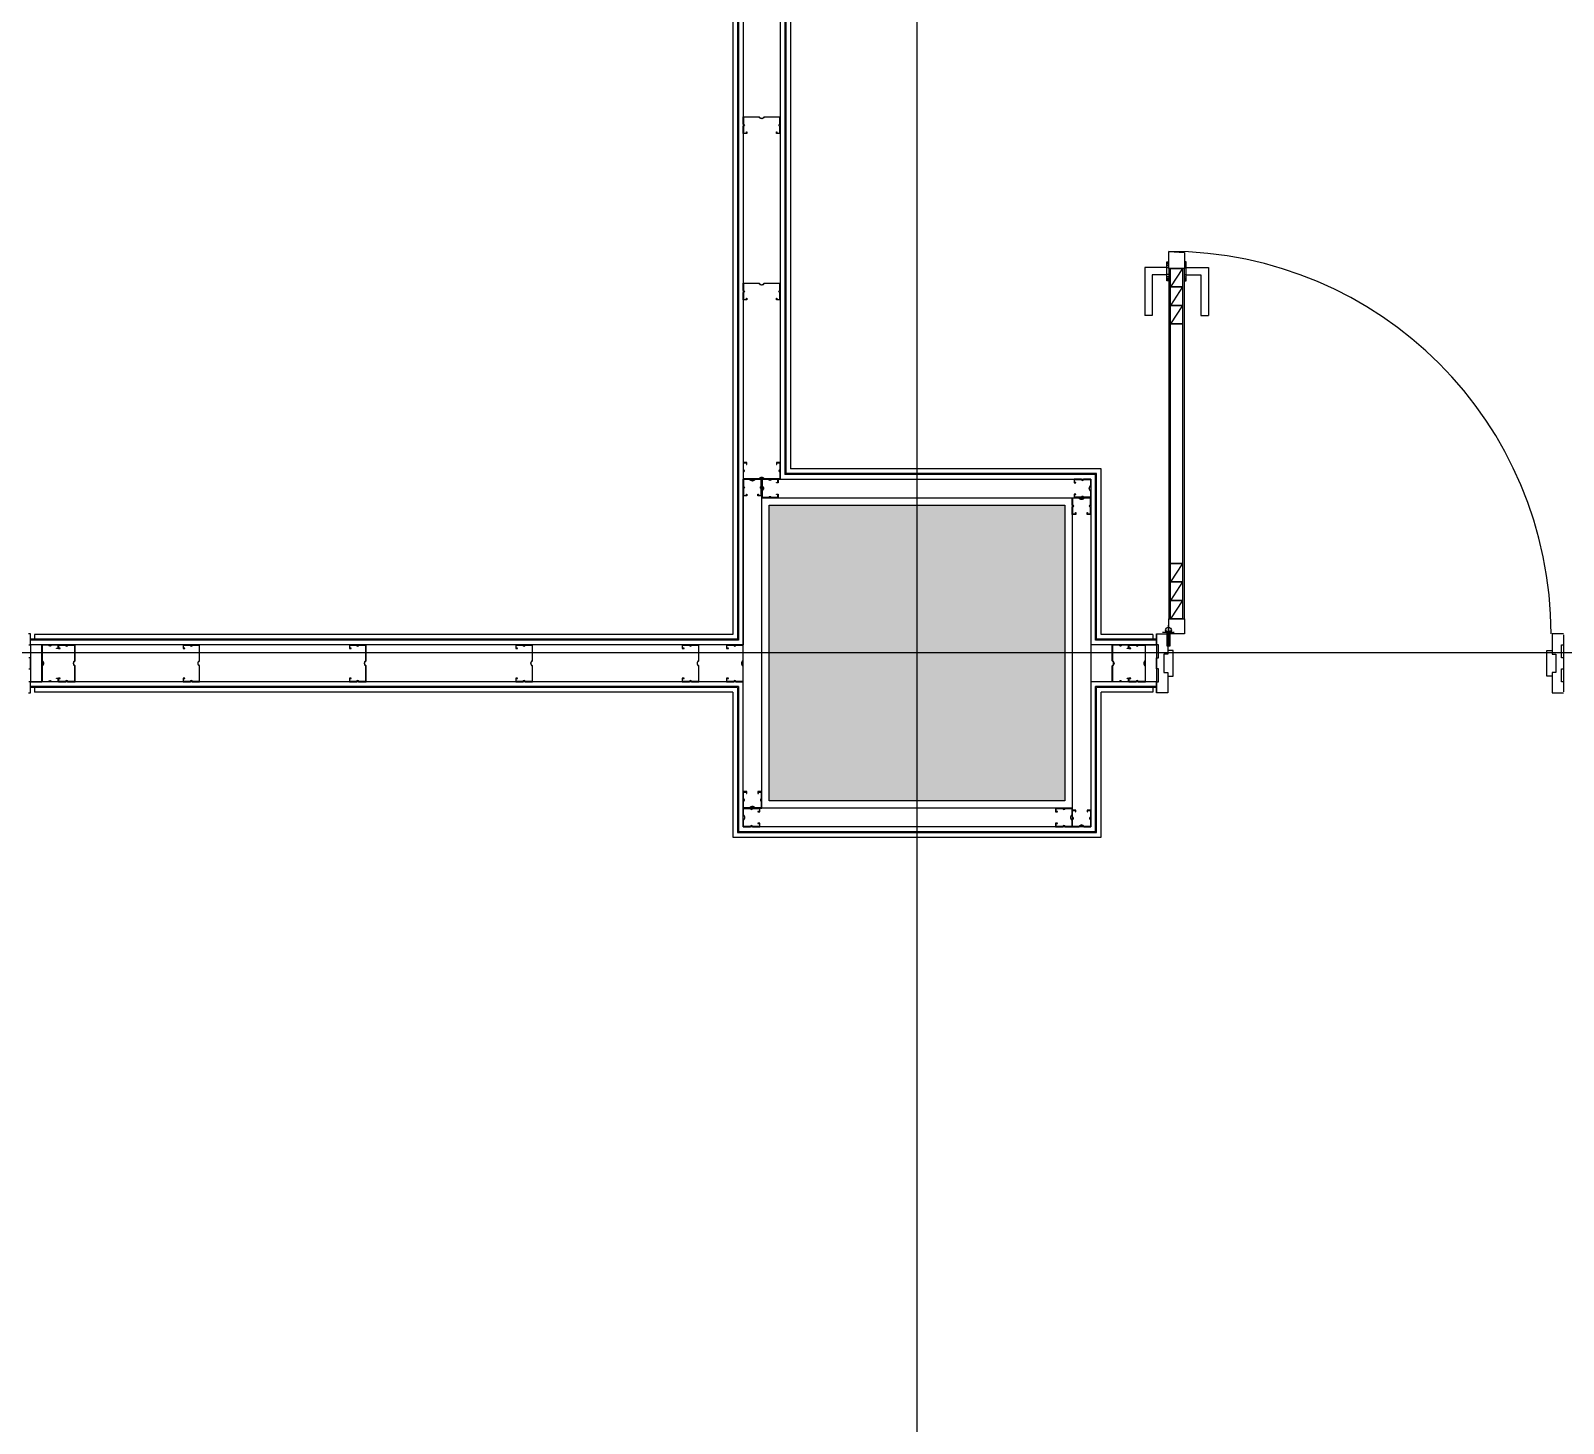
# Model space of a CAD drawing. Header units: metres. Extents: x 630750 to 860239, y 578133 to 726633.
# Drawn here: x 752107 to 756252, y 689727 to 693493 of the extents above; entities that cross this region are included whole.
import ezdxf

# ---------------------------------------------------------------- set-up
doc = ezdxf.new("R2010")
doc.units = ezdxf.units.M
doc.header["$LTSCALE"] = 300
doc.linetypes.add('업무시설_xr-base$0$CONTINOUS', pattern=[0])
for name, color, linetype in [('A-CEN-1', 1, 'Continuous'), ('A-CON', 2, 'Continuous'), ('A-WALL-CONC', 2, 'Continuous'), ('F-DOOR_FRAME', 4, 'Continuous'), ('FUR-arch', 8, 'Continuous'), ('KUK-DOOR', 4, 'Continuous'), ('KUK-DOOR-FRAME', 4, 'Continuous'), ('KUK-DRYWALL', 4, 'Continuous'), ('KUK-석고보드', 201, 'Continuous')]:
    doc.layers.add(name, color=color, linetype=linetype)

# ---------------------------------------------------------------- blocks, each defined once
blk = doc.blocks.new('con1')
at = {"layer": 'A-WALL-CONC', "linetype": '업무시설_xr-base$0$CONTINOUS'}
h = blk.add_hatch(color=253, dxfattribs=at)
h.dxf.hatch_style = 1
h.paths.add_polyline_path([(-302595.9, -253222.2), (-301895.9, -253222.2), (-301895.9, -253922.2), (-302595.9, -253922.2)])
h.paths.add_polyline_path([(-384245.9, -253222.2), (-383545.9, -253222.2), (-383545.9, -253922.2), (-384245.9, -253922.2)])
h.paths.add_polyline_path([(-335095.9, -253172.2), (-334295.9, -253172.2), (-334295.9, -253972.2), (-335095.9, -253972.2)])
h.paths.add_polyline_path([(-354895.9, -253172.2), (-354095.9, -253172.2), (-354095.9, -253972.2), (-354895.9, -253972.2)])
h.paths.add_polyline_path([(-374695.9, -253172.2), (-373895.9, -253172.2), (-373895.9, -253972.2), (-374695.9, -253972.2)])
h.paths.add_polyline_path([(-325195.9, -253172.2), (-324395.9, -253172.2), (-324395.9, -253972.2), (-325195.9, -253972.2)])
h.paths.add_polyline_path([(-364745.9, -253222.2), (-364045.9, -253222.2), (-364045.9, -253922.2), (-364745.9, -253922.2)])
h.paths.add_polyline_path([(-344945.9, -253222.2), (-344245.9, -253222.2), (-344245.9, -253922.2), (-344945.9, -253922.2)])
h.paths.add_polyline_path([(-310045.9, -253222.2), (-309345.9, -253222.2), (-309345.9, -253922.2), (-310045.9, -253922.2)])
h.paths.add_polyline_path([(-318595.9, -253172.2), (-317795.9, -253172.2), (-317795.9, -253972.2), (-318595.9, -253972.2)])
h.paths.add_polyline_path([(-384245.9, -310859.9), (-383445.9, -310859.9), (-383445.9, -311659.9), (-384245.9, -311659.9)])
h.paths.add_polyline_path([(-384245.9, -305472.2), (-383445.9, -305472.2), (-383445.9, -306272.2), (-384245.9, -306272.2)])
h.paths.add_polyline_path([(-384245.9, -295572.2), (-383445.9, -295572.2), (-383445.9, -296372.2), (-384245.9, -296372.2)])
h.paths.add_polyline_path([(-384195.9, -276472.2), (-383595.9, -276472.2), (-383595.9, -275872.2), (-384195.9, -275872.2)])
h.paths.add_polyline_path([(-384245.9, -285672.2), (-383445.9, -285672.2), (-383445.9, -286472.2), (-384245.9, -286472.2)])
h.paths.add_polyline_path([(-384295.9, -269172.2), (-383495.9, -269172.2), (-383495.9, -269972.2), (-384295.9, -269972.2)])
h.paths.add_polyline_path([(-384295.9, -260672.2), (-383495.9, -260672.2), (-383495.9, -261472.2), (-384295.9, -261472.2)])
h.paths.add_polyline_path([(-376995.9, -285572.2), (-376195.9, -285572.2), (-376195.9, -286372.2), (-376995.9, -286372.2)], flags=17)
h.paths.add_polyline_path([(-374695.9, -276572.2), (-373895.9, -276572.2), (-373895.9, -275772.2), (-374695.9, -275772.2)], flags=17)
h.paths.add_polyline_path([(-364695.9, -285772.2), (-364095.9, -285772.2), (-364095.9, -286372.2), (-364695.9, -286372.2)], flags=17)
h.paths.add_polyline_path([(-364795.9, -275772.2), (-363995.9, -275772.2), (-363995.9, -276572.2), (-364795.9, -276572.2)], flags=17)
edge = h.paths.add_edge_path(flags=16)
edge.add_arc((-376495.9, -295972.2), 450, 0, 360)
edge = h.paths.add_edge_path(flags=16)
edge.add_arc((-354495.9, -302572.2), 450, 0, 360)
edge = h.paths.add_edge_path(flags=16)
edge.add_arc((-364395.9, -295972.2), 350, 0, 360)
edge = h.paths.add_edge_path(flags=16)
edge.add_arc((-354495.9, -295972.2), 450, 0, 360)
edge = h.paths.add_edge_path(flags=16)
edge.add_arc((-344595.9, -302572.2), 350, 0, 360)
edge = h.paths.add_edge_path(flags=16)
edge.add_arc((-344595.9, -295972.2), 350, 0, 360)
edge = h.paths.add_edge_path(flags=16)
edge.add_arc((-364395.9, -302572.2), 350, 0, 360)
h.paths.add_polyline_path([(-375978.1, -305715.7), (-376743.7, -305483.5), (-376976, -306249), (-376210.4, -306481.3)], flags=17)
h.paths.add_polyline_path([(-378097.8, -312701.2), (-378863.4, -312468.9), (-379095.6, -313234.5), (-378330.1, -313466.8)], flags=16)
h.paths.add_polyline_path([(-354767.9, -312099.6), (-355533.5, -311867.3), (-355765.8, -312632.8), (-355000.2, -312865.1)], flags=17)
h.paths.add_polyline_path([(-347591.1, -314277.3), (-348356.6, -314045), (-348588.9, -314810.6), (-347823.4, -315042.9)], flags=17)
h.paths.add_polyline_path([(-349725.3, -321310.6), (-350490.8, -321078.3), (-350723.1, -321843.9), (-349957.6, -322076.2)], flags=17)
h.paths.add_polyline_path([(-359198.7, -318436), (-359964.3, -318203.7), (-360196.6, -318969.2), (-359431, -319201.5)], flags=17)
edge = h.paths.add_edge_path(flags=16)
edge.add_arc((-324745.9, -312472.2), 450, 0, 360)
h.paths.add_polyline_path([(-318595.9, -311972.2), (-317795.9, -311972.2), (-317795.9, -312972.2), (-318595.9, -312972.2)], flags=17)
edge = h.paths.add_edge_path(flags=16)
edge.add_arc((-335145.9, -312472.2), 350, 0, 360)
edge = h.paths.add_edge_path(flags=16)
edge.add_arc((-338616.5, -317418.6), 450, 0, 360)
h.paths.add_polyline_path([(-340251.8, -324185.3), (-341017.4, -323953), (-341249.7, -324718.5), (-340484.1, -324950.8)], flags=17)
edge = h.paths.add_edge_path(flags=17)
edge.add_arc((-324745.9, -319072.2), 450, 0, 360)
h.paths.add_polyline_path([(-318695.9, -318672.2), (-317695.9, -318672.2), (-317695.9, -319472.2), (-318695.9, -319472.2)], flags=17)
h.paths.add_polyline_path([(-310095.9, -327072.2), (-309295.9, -327072.2), (-309295.9, -327872.2), (-310095.9, -327872.2)])
h.paths.add_polyline_path([(-316095.9, -322372.2), (-316095.9, -325422.2), (-311307.7, -325422.2), (-311307.7, -325222.2), (-315895.9, -325222.2), (-315895.9, -322572.2), (-309695.9, -322572.2), (-309695.9, -325222.2), (-310307.7, -325222.2), (-310307.7, -325422.2), (-309495.9, -325422.2), (-309495.9, -322372.2)], flags=17)
edge = h.paths.add_edge_path(flags=17)
edge.add_arc((-324795.9, -327472.2), 400, 0, 360)
edge = h.paths.add_edge_path(flags=17)
edge.add_arc((-318195.9, -329272.2), 450, 0, 360)
h.paths.add_polyline_path([(-310095.9, -331472.2), (-309295.9, -331472.2), (-309295.9, -332272.2), (-310095.9, -332272.2)])
edge = h.paths.add_edge_path(flags=16)
edge.add_arc((-334695.9, -302572.2), 350, 0, 360)
edge = h.paths.add_edge_path(flags=17)
edge.add_arc((-334695.9, -286072.2), 350, 0, 360)
edge = h.paths.add_edge_path(flags=16)
edge.add_arc((-334695.9, -295972.2), 350, 0, 360)
edge = h.paths.add_edge_path(flags=17)
edge.add_arc((-344595.9, -286072.2), 450, 0, 360)
h.paths.add_polyline_path([(-318595.9, -295472.2), (-317795.9, -295472.2), (-317795.9, -296472.2), (-318595.9, -296472.2)], flags=17)
h.paths.add_polyline_path([(-318595.9, -302072.2), (-317795.9, -302072.2), (-317795.9, -303072.2), (-318595.9, -303072.2)], flags=17)
edge = h.paths.add_edge_path(flags=16)
edge.add_arc((-324795.9, -302572.2), 450, 0, 360)
edge = h.paths.add_edge_path(flags=16)
edge.add_arc((-324795.9, -295972.2), 450, 0, 360)
edge = h.paths.add_edge_path(flags=17)
edge.add_arc((-324795.9, -286072.2), 450, 0, 360)
edge = h.paths.add_edge_path(flags=17)
edge.add_arc((-334695.9, -276172.2), 450, 0, 360)
edge = h.paths.add_edge_path(flags=17)
edge.add_arc((-344595.9, -276172.2), 450, 0, 360)
h.paths.add_polyline_path([(-318595.9, -275772.2), (-317795.9, -275772.2), (-317795.9, -276572.2), (-318595.9, -276572.2)], flags=17)
h.paths.add_polyline_path([(-318595.9, -285672.2), (-317795.9, -285672.2), (-317795.9, -286472.2), (-318595.9, -286472.2)], flags=17)
edge = h.paths.add_edge_path(flags=17)
edge.add_arc((-324795.9, -276172.2), 450, 0, 360)
h.paths.add_polyline_path([(-364795.9, -260672.2), (-363995.9, -260672.2), (-363995.9, -261472.2), (-364795.9, -261472.2)])
h.paths.add_polyline_path([(-364795.9, -269172.2), (-363995.9, -269172.2), (-363995.9, -269972.2), (-364795.9, -269972.2)], flags=17)
h.paths.add_polyline_path([(-325195.9, -269172.2), (-324395.9, -269172.2), (-324395.9, -269972.2), (-325195.9, -269972.2)], flags=17)
h.paths.add_polyline_path([(-310845.9, -260722.2), (-310045.9, -260722.2), (-310045.9, -261522.2), (-310845.9, -261522.2)], flags=17)
h.paths.add_polyline_path([(-325195.9, -260672.2), (-324395.9, -260672.2), (-324395.9, -261472.2), (-325195.9, -261472.2)])
h.paths.add_polyline_path([(-335095.9, -260672.2), (-334295.9, -260672.2), (-334295.9, -261472.2), (-335095.9, -261472.2)])
h.paths.add_polyline_path([(-344995.9, -260672.2), (-344195.9, -260672.2), (-344195.9, -261472.2), (-344995.9, -261472.2)])
h.paths.add_polyline_path([(-354895.9, -260672.2), (-354095.9, -260672.2), (-354095.9, -261472.2), (-354895.9, -261472.2)])
h.paths.add_polyline_path([(-354895.9, -269172.2), (-354095.9, -269172.2), (-354095.9, -269972.2), (-354895.9, -269972.2)], flags=17)
h.paths.add_polyline_path([(-344995.9, -269172.2), (-344195.9, -269172.2), (-344195.9, -269972.2), (-344995.9, -269972.2)], flags=17)
h.paths.add_polyline_path([(-335095.9, -269172.2), (-334295.9, -269172.2), (-334295.9, -269972.2), (-335095.9, -269972.2)], flags=17)
h.paths.add_polyline_path([(-310145.9, -275772.2), (-309345.9, -275772.2), (-309345.9, -276572.2), (-310145.9, -276572.2)])
h.paths.add_polyline_path([(-310145.9, -269172.2), (-309345.9, -269172.2), (-309345.9, -269972.2), (-310145.9, -269972.2)])
h.paths.add_polyline_path([(-309945.9, -312172.2), (-309345.9, -312172.2), (-309345.9, -312772.2), (-309945.9, -312772.2)], flags=17)
h.paths.add_polyline_path([(-309945.9, -302272.2), (-309345.9, -302272.2), (-309345.9, -302872.2), (-309945.9, -302872.2)], flags=17)
h.paths.add_polyline_path([(-310145.9, -295572.2), (-309345.9, -295572.2), (-309345.9, -296372.2), (-310145.9, -296372.2)])
h.paths.add_polyline_path([(-310145.9, -285672.2), (-309345.9, -285672.2), (-309345.9, -286472.2), (-310145.9, -286472.2)])
h.paths.add_polyline_path([(-366406.6, -311179.9), (-366585, -311089.4), (-367172.8, -312248.9), (-366994.4, -312339.4)], flags=16)
h.paths.add_polyline_path([(-367582.3, -313498.9), (-367760.7, -313408.4), (-368303.3, -314478.7), (-368124.9, -314569.2)], flags=16)
h.paths.add_polyline_path([(-374501.4, -323406.8), (-375266.9, -323174.5), (-375499.2, -323940), (-374733.7, -324172.3)], flags=17)
h.paths.add_polyline_path([(-380817, -321490.3), (-381582.5, -321258), (-381814.8, -322023.6), (-381049.3, -322255.9)])
h.paths.add_polyline_path([(-319504.7, -329605.3), (-319562.8, -329796.7), (-318586.8, -330092.9), (-318528.7, -329901.5)], flags=17)
h.paths.add_polyline_path([(-317399.5, -330244.1), (-317457.6, -330435.5), (-316481.5, -330731.7), (-316423.5, -330540.3)], flags=17)
h.paths.add_polyline_path([(-315294.3, -330882.9), (-315352.4, -331074.3), (-314376.3, -331370.5), (-314318.3, -331179.1)], flags=17)
h.paths.add_polyline_path([(-313189.1, -331521.7), (-313247.2, -331713.1), (-312271.1, -332009.3), (-312213, -331817.9)], flags=17)
h.paths.add_polyline_path([(-311083.9, -332160.5), (-311142, -332351.9), (-310165.9, -332648.1), (-310107.8, -332456.7)], flags=17)
h.paths.add_polyline_path([(-308978.7, -332799.4), (-309036.7, -332990.7), (-308060.7, -333286.9), (-308002.6, -333095.5)])
h.paths.add_polyline_path([(-306873.5, -333438.2), (-306931.5, -333629.5), (-305955.5, -333925.7), (-305897.4, -333734.3)])
h.paths.add_polyline_path([(-321610, -328966.5), (-321668, -329157.9), (-320692, -329454.1), (-320633.9, -329262.7)], flags=17)
h.paths.add_polyline_path([(-304768.2, -334077), (-304826.3, -334268.4), (-303850.3, -334564.5), (-303792.2, -334373.1)])
h.paths.add_polyline_path([(-366379.8, -308837.3), (-366525.2, -309124), (-365780.1, -309501.8), (-365997.1, -309929.9), (-365818.7, -310020.4), (-365281.9, -308961.4), (-368992.7, -307835.4), (-369050.7, -308026.8), (-368955, -308055.9), (-369303.5, -309204.2), (-369399.2, -309175.1), (-369457.2, -309366.5), (-369361.5, -309395.5), (-371190.9, -315424.1), (-373726.7, -314654.6), (-371897.4, -308626.1), (-370414.2, -309076.1), (-370356.1, -308884.7), (-371839.3, -308434.7), (-371490.9, -307286.4), (-370007.6, -307736.5), (-369949.6, -307545.1), (-371624.2, -307036.9), (-373976.1, -314787.9), (-369001.2, -316297.6), (-368712.8, -315728.7), (-368891.1, -315638.2), (-369103.7, -316057.4), (-370999.5, -315482.2), (-368763.6, -308113.9)], flags=17)
edge = h.paths.add_edge_path()
edge.add_line((-317995.9, -269122.2), (-318195.9, -269122.2))
edge.add_line((-318195.9, -266622.2), (-317995.9, -266622.2))
edge.add_line((-318195.9, -265972.2), (-318195.9, -266622.2))
edge.add_line((-318195.9, -269122.2), (-318195.9, -269672.2))
edge.add_line((-317995.9, -269472.2), (-317995.9, -269122.2))
edge.add_line((-317995.9, -266622.2), (-317995.9, -265972.2))
edge.add_line((-317070.9, -260922.2), (-317070.9, -260722.2))
edge.add_line((-317070.9, -260722.2), (-314895.9, -260722.2))
edge.add_line((-314895.9, -260722.2), (-314895.9, -260922.2))
edge.add_line((-314895.9, -260922.2), (-317070.9, -260922.2))
edge.add_line((-318195.9, -265972.2), (-321995.9, -265972.2))
edge.add_line((-321995.9, -265972.2), (-321995.9, -262022.2))
edge.add_line((-321995.9, -262022.2), (-321795.9, -262022.2))
edge.add_line((-321795.9, -262022.2), (-321795.9, -262922.2))
edge.add_line((-321795.9, -262922.2), (-321695.9, -262922.2))
edge.add_line((-321695.9, -262922.2), (-321695.9, -263122.2))
edge.add_line((-321695.9, -263122.2), (-321795.9, -263122.2))
edge.add_line((-321795.9, -263122.2), (-321795.9, -265772.2))
edge.add_line((-321795.9, -265772.2), (-314195.9, -265772.2))
edge.add_line((-314195.9, -265772.2), (-314195.9, -263122.2))
edge.add_line((-314195.9, -263122.2), (-320695.9, -263122.2))
edge.add_line((-320695.9, -263122.2), (-320695.9, -262922.2))
edge.add_line((-320695.9, -262922.2), (-319545.9, -262922.2))
edge.add_line((-319545.9, -262922.2), (-319545.9, -260922.2))
edge.add_line((-319545.9, -260922.2), (-321795.9, -260922.2))
edge.add_line((-321795.9, -260922.2), (-321795.9, -261022.2))
edge.add_line((-321795.9, -261022.2), (-321995.9, -261022.2))
edge.add_line((-321995.9, -261022.2), (-321995.9, -260722.2))
edge.add_line((-321995.9, -260722.2), (-317770.9, -260722.2))
edge.add_line((-317770.9, -260722.2), (-317770.9, -260922.2))
edge.add_line((-317995.9, -269472.2), (-314195.9, -269472.2))
edge.add_line((-314195.9, -269472.2), (-314195.9, -265972.2))
edge.add_line((-314195.9, -265972.2), (-317995.9, -265972.2))
edge.add_line((-317770.9, -260922.2), (-319345.9, -260922.2))
edge.add_line((-319345.9, -260922.2), (-319345.9, -262922.2))
edge.add_line((-319345.9, -262922.2), (-314195.9, -262922.2))
edge.add_line((-314195.9, -262922.2), (-314195.9, -260722.2))
edge.add_line((-314195.9, -260722.2), (-313995.9, -260722.2))
edge.add_line((-313995.9, -260722.2), (-313995.9, -269672.2))
edge.add_line((-313995.9, -269672.2), (-318195.9, -269672.2))
edge.add_line((-309345.9, -286472.2), (-309345.9, -312772.2))
edge.add_line((-309545.9, -302872.2), (-309545.9, -312172.2))
edge.add_line((-309545.9, -296372.2), (-309545.9, -302272.2))
edge.add_line((-309545.9, -286472.2), (-309545.9, -295572.2))
edge.add_line((-375426.6, -323700.8), (-380976.7, -322016.6))
edge.add_line((-334860, -324841.4), (-335146.9, -325786.6))
edge.add_line((-334660.1, -325215.5), (-334859.8, -325873.7))
edge.add_line((-324795.9, -328208.8), (-324795.9, -327872.2))
edge.add_line((-324595.9, -328060.4), (-324595.9, -327818.6))
edge.add_line((-324795.9, -328208.8), (-322797.2, -328815.2))
edge.add_line((-322797.2, -328815.2), (-322739.1, -328623.9))
edge.add_line((-322739.1, -328623.9), (-324595.9, -328060.4))
edge.add_line((-337531.2, -334677.3), (-338201, -334474.1))
edge.add_line((-338201, -334474.1), (-338404.3, -335143.9))
edge.add_line((-338404.3, -335143.9), (-337734.4, -335347.2))
edge.add_line((-337734.4, -335347.2), (-337531.2, -334677.3))
edge = h.paths.add_edge_path()
edge.add_line((-339857.9, -323400.5), (-339799.8, -323209.1))
edge.add_line((-339799.8, -323209.1), (-337930.3, -317052.2))
edge.add_line((-337930.3, -317052.2), (-338217.3, -316965))
edge.add_line((-338217.3, -316965), (-338268.5, -317133.4))
edge.add_arc((-338616.5, -317418.6), 450, -73.1135, 39.3318, ccw=False)
edge.add_line((-338485.8, -317849.2), (-340145, -323313.3))
edge.add_line((-340145, -323313.3), (-339857.9, -323400.5))
at = {"layer": 'A-CON'}
blk.add_lwpolyline([(-318595.9, -253172.2), (-317795.9, -253172.2), (-317795.9, -253972.2), (-318595.9, -253972.2)], close=True, dxfattribs=at)
blk = doc.blocks.new('힌지')
at = {"layer": 'F-DOOR_FRAME', "color": 175}
for p, q in [((444293.8, 289039.7, 0), (444262.2, 289039.7, 0)), ((444293.8, 289039.7, 0), (444262.2, 289039.7, 0)), ((444278, 289049.1, 0), (444278, 289020.8, 0))]:
    blk.add_line(p, q, dxfattribs=at)
at = {"layer": 'F-DOOR_FRAME', "color": 175, "elevation": 0}
for points in [[(444276.3, 289042.2), (444276.3, 289076.8), (444273.3, 289076.8), (444273.3, 289041.9), (444270.9, 289035.1, -0.190658), (444275.4, 289038.8)], [(444282.3, 289041.9), (444282.3, 289076.8), (444279.3, 289076.8), (444279.3, 289042.2), (444280.2, 289038.8, -0.190658), (444284.8, 289035.1)]]:
    blk.add_lwpolyline(points, format="xyb", close=True, dxfattribs=at)
at = {"layer": 'F-DOOR_FRAME', "color": 175}
blk.add_circle((444277.8, 289034.7, 0), 8, dxfattribs=at)
blk = doc.blocks.new('A$C45826E51')
at = {"layer": 'KUK-DOOR', "color": 6}
for p, q in [((60, 954.9, -6432.8), (60, 1005.9, -6432.8)), ((60, 1005.9, -6432.8), (65, 1005.9, 0)), ((112, 1005.9, 0), (107, 1005.9, 6432.8)), ((112, 954.9, 0), (112, 1005.9, 0)), ((60, 990.4, -6432.8), (0, 990.4, -6432.8)), ((0, 990.4, -6432.8), (0, 860.4, -6432.8)), ((60, 970.4, -6432.8), (20, 970.4, -6432.8)), ((20, 970.4, -6432.8), (20, 860.4, -6432.8)), ((65, 954.9, -6432.8), (60, 954.9, -6432.8)), ((107, 954.9, 0), (112, 954.9, 0)), ((112, 990.4, 0), (172, 990.4, 0)), ((112, 970.4, 0), (152, 970.4, 0)), ((152, 970.4, 0), (152, 860.4, 0)), ((172, 990.4, 0), (172, 860.4, 0)), ((20, 860.4, -6432.8), (0, 860.4, -6432.8)), ((152, 860.4, 0), (172, 860.4, 0))]:
    blk.add_line(p, q, dxfattribs=at)
at = {"layer": 'KUK-DOOR', "color": 251}
for p, q in [((65, 1004.2, -6432.8), (60, 1004.2, -6432.8)), ((65, 1002.6, -6432.8), (60, 1002.6, -6432.8)), ((65, 1000, -6432.8), (60, 1000, -6432.8)), ((65, 995.5, -6432.8), (60, 995.5, -6432.8)), ((107, 1004.2, 0), (112, 1004.2, 0)), ((107, 1002.6, 0), (112, 1002.6, 0)), ((107, 1000, 0), (112, 1000, 0)), ((107, 995.5, 0), (112, 995.5, 0)), ((65, 989.3, -6432.8), (60, 989.3, -6432.8)), ((65, 971.5, -6432.8), (60, 971.5, -6432.8)), ((65, 965.3, -6432.8), (60, 965.3, -6432.8)), ((65, 960.8, -6432.8), (60, 960.8, -6432.8)), ((65, 958.2, -6432.8), (60, 958.2, -6432.8)), ((65, 956.6, -6432.8), (60, 956.6, -6432.8)), ((65, 955.4, -6432.8), (60, 955.4, -6432.8)), ((107, 989.3, 0), (112, 989.3, 0)), ((107, 971.5, 0), (112, 971.5, 0)), ((107, 965.3, 0), (112, 965.3, 0)), ((107, 960.8, 0), (112, 960.8, 0)), ((107, 958.2, 0), (112, 958.2, 0)), ((107, 956.6, 0), (112, 956.6, 0)), ((107, 955.4, 0), (112, 955.4, 0))]:
    blk.add_line(p, q, dxfattribs=at)
at = {"layer": 'KUK-DOOR', "color": 1, "ltscale": 100}
for p, q in [((102, 987.9, 0), (70, 937.9, 0)), ((102, 937.9, 0), (70, 887.9, 0)), ((102, 887.9, 0), (70, 837.9, 0)), ((102, 190, 0), (70, 140, 0)), ((102, 140, 0), (70, 90, 0)), ((102, 90, 0), (70, 40, 0))]:
    blk.add_line(p, q, dxfattribs=at)
at = {"layer": 'KUK-DOOR', "color": 8}
blk.add_line((102, 837.9, 0), (70, 837.9, 0), dxfattribs=at)
at = {"layer": 'KUK-DOOR', "color": 7, "elevation": 0}
for points in [[(65, 1024.9), (65, 1033.9), (107, 1031.4), (107, 987.9), (65, 987.9), (65, 1024.9)], [(65, 987.9), (65, 40)], [(107, 40), (107, 987.9)], [(65, 40), (107, 40), (107, 0), (103, 0), (103, 0), (65, 0), (65, 40)]]:
    blk.add_lwpolyline(points, dxfattribs=at)
at = {"layer": 'KUK-DOOR', "color": 1, "ltscale": 100, "elevation": 0}
for points in [[(102, 987.9), (102, 937.9), (70, 937.9), (70, 987.9)], [(102, 937.9), (102, 887.9), (70, 887.9), (70, 937.9)], [(102, 887.9), (102, 837.9), (70, 837.9), (70, 887.9)], [(102, 837.9), (102, 190), (70, 190), (70, 837.9)], [(102, 190), (102, 140), (70, 140), (70, 190)], [(102, 140), (102, 90), (70, 90), (70, 140)], [(102, 90), (102, 40), (70, 40), (70, 90)]]:
    blk.add_lwpolyline(points, close=True, dxfattribs=at)
at = {"layer": 'KUK-DOOR', "color": 1, "elevation": 0}
blk.add_lwpolyline([(65, 40), (102, 40)], dxfattribs=at)
at = {"layer": 'KUK-DOOR', "color": 1}
blk.add_arc((64.5, -0.2, 0), 1034.2, 0.0121, 89.9709, dxfattribs=at)

msp = doc.modelspace()

# ---------------------------------------------------------------- linework, layer by layer
at = {"layer": 'A-CEN-1', "linetype": 'Continuous'}
for p, q in [((754504.4, 708258.8), (754504.4, 599232.8)), ((796986.4, 691810.2), (657202.6, 691810.2))]:
    msp.add_line(p, q, dxfattribs=at)
at = {"layer": 'A-CON'}
msp.add_lwpolyline([(754104.4, 692210.2), (754904.4, 692210.2), (754904.4, 691410.2), (754104.4, 691410.2)], close=True, dxfattribs=at)
at = {"layer": 'FUR-arch', "color": 133}
for p, q in [((754034.4, 691732.2), (752107.4, 691732.2)), ((755152.4, 691732.2), (754974.4, 691732.2))]:
    msp.add_line(p, q, dxfattribs=at)
at = {"layer": 'KUK-DOOR-FRAME'}
for points in [[(752102.4, 691832.2), (752107.4, 691832.2), (752107.4, 691862.2), (752101.4, 691862.2)], [(755182.4, 691702.2), (755182.4, 691702.2), (755182.4, 691702.2), (755182.4, 691702.2), (755182.4, 691702.2), (755158.4, 691702.2), (755152.4, 691702.2), (755152.4, 691705.7), (755152.4, 691732.2), (755157.4, 691732.2), (755157.4, 691767.2), (755152.4, 691767.2), (755152.4, 691797.2), (755157.4, 691797.2), (755157.4, 691832.2), (755152.4, 691832.2), (755152.4, 691862.2), (755158.4, 691862.2), (755158.4, 691862.2), (755182.4, 691862.2), (755182.4, 691807.2), (755172.4, 691807.2), (755172.4, 691757.2), (755182.4, 691757.2), (755182.4, 691702.2)], [(756252.4, 691862.2), (756246.4, 691862.2), (756246.4, 691862.2), (756222.4, 691862.2), (756222.4, 691807.2), (756232.4, 691807.2), (756232.4, 691757.2), (756222.4, 691757.2), (756222.4, 691702.2)], [(756252.4, 691797.2), (756247.4, 691797.2), (756247.4, 691832.2), (756252.4, 691832.2)], [(752102.4, 691767.2), (752107.4, 691767.2), (752107.4, 691797.2), (752102.4, 691797.2)], [(756252.4, 691732.2), (756247.4, 691732.2), (756247.4, 691767.2), (756252.4, 691767.2)], [(752101.4, 691702.2), (752107.4, 691702.2), (752107.4, 691705.7), (752107.4, 691732.2), (752102.4, 691732.2)], [(756222.4, 691702.2), (756222.4, 691702.2), (756222.4, 691702.2), (756222.4, 691702.2), (756222.4, 691702.2), (756246.4, 691702.2), (756252.4, 691702.2)]]:
    msp.add_lwpolyline(points, dxfattribs=at)
at = {"layer": 'KUK-DOOR-FRAME', "extrusion": (0, -1.80681e-09, 1)}
for points in [[(755172.4, 691757.2), (755182.4, 691757.2), (755182.4, 691747.2), (755197.4, 691747.2), (755197.4, 691817.2), (755182.4, 691817.2), (755182.4, 691807.2), (755172.4, 691807.2), (755172.4, 691757.2)], [(756232.4, 691757.2), (756222.4, 691757.2), (756222.4, 691747.2), (756207.4, 691747.2), (756207.4, 691817.2), (756222.4, 691817.2), (756222.4, 691807.2), (756232.4, 691807.2), (756232.4, 691757.2)]]:
    msp.add_lwpolyline(points, dxfattribs=at)
at = {"layer": 'KUK-DRYWALL'}
for p, q in [((754034.4, 696410.2), (754034.4, 691832.2)), ((754134.4, 696410.2), (754134.4, 692280.2)), ((754034.4, 692280.2), (754974.4, 692280.2)), ((754034.4, 691340.2), (754034.4, 692280.2)), ((754084.4, 691390.2), (754084.4, 692280.2)), ((754974.4, 692280.2), (754974.4, 691340.2)), ((754084.4, 692230.2), (754974.4, 692230.2)), ((754924.4, 692230.2), (754924.4, 691340.2)), ((754034.4, 691832.2), (752107.4, 691832.2)), ((754009.4, 691832.2), (753790.2, 691832.2)), ((755152.4, 691832.2), (754974.4, 691832.2)), ((754034.4, 691732.2), (752107.4, 691732.2)), ((755152.4, 691732.2), (754974.4, 691732.2)), ((754924.4, 691390.2), (754034.4, 691390.2)), ((754974.4, 691340.2), (754034.4, 691340.2))]:
    msp.add_line(p, q, dxfattribs=at)
at = {"layer": 'KUK-DRYWALL', "color": 8}
for points in [[(754044.4, 693216.2), (754044.4, 693215.2), (754034.4, 693215.2), (754034.4, 693235.2, 1), (754034.4, 693240.2), (754034.4, 693260.2), (754077.9, 693260.2, 0.589997), (754090.9, 693260.2), (754134.4, 693260.2), (754134.4, 693240.2, 1), (754134.4, 693235.2), (754134.4, 693215.2), (754124.4, 693215.2), (754124.4, 693220.2), (754125.4, 693220.2), (754125.4, 693216.2), (754133.4, 693216.2), (754133.4, 693234.4, -0.745356), (754133.4, 693241.1), (754133.4, 693259.2), (754091.5, 693259.2, -0.542783), (754077.3, 693259.2), (754035.4, 693259.2), (754035.4, 693241.1, -0.745356), (754035.4, 693234.4), (754035.4, 693216.2), (754043.4, 693216.2), (754043.4, 693220.2), (754044.4, 693220.2), (754044.4, 693215.2)], [(754044.4, 692766.2), (754044.4, 692765.2), (754034.4, 692765.2), (754034.4, 692785.2, 1), (754034.4, 692790.2), (754034.4, 692810.2), (754077.9, 692810.2, 0.589997), (754090.9, 692810.2), (754134.4, 692810.2), (754134.4, 692790.2, 1), (754134.4, 692785.2), (754134.4, 692765.2), (754124.4, 692765.2), (754124.4, 692770.2), (754125.4, 692770.2), (754125.4, 692766.2), (754133.4, 692766.2), (754133.4, 692784.4, -0.745356), (754133.4, 692791.1), (754133.4, 692809.2), (754091.5, 692809.2, -0.542783), (754077.3, 692809.2), (754035.4, 692809.2), (754035.4, 692791.1, -0.745356), (754035.4, 692784.4), (754035.4, 692766.2), (754043.4, 692766.2), (754043.4, 692770.2), (754044.4, 692770.2), (754044.4, 692765.2)], [(754044.4, 692324.2), (754044.4, 692325.2), (754034.4, 692325.2), (754034.4, 692305.2, -1), (754034.4, 692300.2), (754034.4, 692280.2), (754077.9, 692280.2, -0.589997), (754090.9, 692280.2), (754134.4, 692280.2), (754134.4, 692300.2, -1), (754134.4, 692305.2), (754134.4, 692325.2), (754124.4, 692325.2), (754124.4, 692320.2), (754125.4, 692320.2), (754125.4, 692324.2), (754133.4, 692324.2), (754133.4, 692306.1, 0.745356), (754133.4, 692299.4), (754133.4, 692281.2), (754091.5, 692281.2, 0.542783), (754077.3, 692281.2), (754035.4, 692281.2), (754035.4, 692299.4, 0.745356), (754035.4, 692306.1), (754035.4, 692324.2), (754043.4, 692324.2), (754043.4, 692320.2), (754044.4, 692320.2), (754044.4, 692325.2)], [(754044.4, 692236.2), (754044.4, 692235.2), (754034.4, 692235.2), (754034.4, 692255.2, 1), (754034.4, 692260.2), (754034.4, 692280.2), (754052.9, 692280.2, 0.589997), (754065.9, 692280.2), (754084.4, 692280.2), (754084.4, 692260.2, 1), (754084.4, 692255.2), (754084.4, 692235.2), (754074.4, 692235.2), (754074.4, 692240.2), (754075.4, 692240.2), (754075.4, 692236.2), (754083.4, 692236.2), (754083.4, 692254.4, -0.745356), (754083.4, 692261.1), (754083.4, 692279.2), (754066.5, 692279.2, -0.542783), (754052.3, 692279.2), (754035.4, 692279.2), (754035.4, 692261.1, -0.745356), (754035.4, 692254.4), (754035.4, 692236.2), (754043.4, 692236.2), (754043.4, 692240.2), (754044.4, 692240.2), (754044.4, 692235.2)], [(754128.4, 692240.2), (754129.4, 692240.2), (754129.4, 692230.2), (754109.4, 692230.2, 1), (754104.4, 692230.2), (754084.4, 692230.2), (754084.4, 692248.7, 0.589997), (754084.4, 692261.7), (754084.4, 692280.2), (754104.4, 692280.2, 1), (754109.4, 692280.2), (754129.4, 692280.2), (754129.4, 692270.2), (754124.4, 692270.2), (754124.4, 692271.2), (754128.4, 692271.2), (754128.4, 692279.2), (754110.2, 692279.2, -0.745356), (754103.5, 692279.2), (754085.4, 692279.2), (754085.4, 692262.3, -0.542783), (754085.4, 692248.2), (754085.4, 692231.2), (754103.5, 692231.2, -0.745356), (754110.2, 692231.2), (754128.4, 692231.2), (754128.4, 692239.2), (754124.4, 692239.2), (754124.4, 692240.2), (754129.4, 692240.2)], [(754930.4, 692240.2), (754929.4, 692240.2), (754929.4, 692230.2), (754949.4, 692230.2, -1), (754954.4, 692230.2), (754974.4, 692230.2), (754974.4, 692248.7, -0.589997), (754974.4, 692261.7), (754974.4, 692280.2), (754954.4, 692280.2, -1), (754949.4, 692280.2), (754929.4, 692280.2), (754929.4, 692270.2), (754934.4, 692270.2), (754934.4, 692271.2), (754930.4, 692271.2), (754930.4, 692279.2), (754948.5, 692279.2, 0.745356), (754955.2, 692279.2), (754973.4, 692279.2), (754973.4, 692262.3, 0.542783), (754973.4, 692248.2), (754973.4, 692231.2), (754955.2, 692231.2, 0.745356), (754948.5, 692231.2), (754930.4, 692231.2), (754930.4, 692239.2), (754934.4, 692239.2), (754934.4, 692240.2), (754929.4, 692240.2)], [(754934.4, 692186.2), (754934.4, 692185.2), (754924.4, 692185.2), (754924.4, 692205.2, 1), (754924.4, 692210.2), (754924.4, 692230.2), (754942.9, 692230.2, 0.589997), (754955.9, 692230.2), (754974.4, 692230.2), (754974.4, 692210.2, 1), (754974.4, 692205.2), (754974.4, 692185.2), (754964.4, 692185.2), (754964.4, 692190.2), (754965.4, 692190.2), (754965.4, 692186.2), (754973.4, 692186.2), (754973.4, 692204.4, -0.745356), (754973.4, 692211.1), (754973.4, 692229.2), (754956.5, 692229.2, -0.542783), (754942.3, 692229.2), (754925.4, 692229.2), (754925.4, 692211.1, -0.745356), (754925.4, 692204.4), (754925.4, 692186.2), (754933.4, 692186.2), (754933.4, 692190.2), (754934.4, 692190.2), (754934.4, 692185.2)], [(752181.4, 691742.2), (752182.4, 691742.2), (752182.4, 691732.2), (752162.4, 691732.2, 1), (752157.4, 691732.2), (752137.4, 691732.2), (752137.4, 691775.7, 0.589997), (752137.4, 691788.7), (752137.4, 691832.2), (752157.4, 691832.2, 1), (752162.4, 691832.2), (752182.4, 691832.2), (752182.4, 691822.2), (752177.4, 691822.2), (752177.4, 691823.2), (752181.4, 691823.2), (752181.4, 691831.2), (752163.3, 691831.2, -0.745356), (752156.5, 691831.2), (752138.4, 691831.2), (752138.4, 691789.3, -0.542783), (752138.4, 691775.2), (752138.4, 691733.2), (752156.5, 691733.2, -0.745356), (752163.3, 691733.2), (752181.4, 691733.2), (752181.4, 691741.2), (752177.4, 691741.2), (752177.4, 691742.2), (752182.4, 691742.2)], [(752183.4, 691742.2), (752182.4, 691742.2), (752182.4, 691732.2), (752202.4, 691732.2, -1), (752207.4, 691732.2), (752227.4, 691732.2), (752227.4, 691775.7, -0.589997), (752227.4, 691788.7), (752227.4, 691832.2), (752207.4, 691832.2, -1), (752202.4, 691832.2), (752182.4, 691832.2), (752182.4, 691822.2), (752187.4, 691822.2), (752187.4, 691823.2), (752183.4, 691823.2), (752183.4, 691831.2), (752201.5, 691831.2, 0.745356), (752208.3, 691831.2), (752226.4, 691831.2), (752226.4, 691789.3, 0.542783), (752226.4, 691775.2), (752226.4, 691733.2), (752208.3, 691733.2, 0.745356), (752201.5, 691733.2), (752183.4, 691733.2), (752183.4, 691741.2), (752187.4, 691741.2), (752187.4, 691742.2), (752182.4, 691742.2)], [(752520.4, 691742.2), (752519.4, 691742.2), (752519.4, 691732.2), (752539.4, 691732.2, -1), (752544.4, 691732.2), (752564.4, 691732.2), (752564.4, 691775.7, -0.589997), (752564.4, 691788.7), (752564.4, 691832.2), (752544.4, 691832.2, -1), (752539.4, 691832.2), (752519.4, 691832.2), (752519.4, 691822.2), (752524.4, 691822.2), (752524.4, 691823.2), (752520.4, 691823.2), (752520.4, 691831.2), (752538.5, 691831.2, 0.745356), (752545.3, 691831.2), (752563.4, 691831.2), (752563.4, 691789.3, 0.542783), (752563.4, 691775.2), (752563.4, 691733.2), (752545.3, 691733.2, 0.745356), (752538.5, 691733.2), (752520.4, 691733.2), (752520.4, 691741.2), (752524.4, 691741.2), (752524.4, 691742.2), (752519.4, 691742.2)], [(752970.4, 691742.2), (752969.4, 691742.2), (752969.4, 691732.2), (752989.4, 691732.2, -1), (752994.4, 691732.2), (753014.4, 691732.2), (753014.4, 691775.7, -0.589997), (753014.4, 691788.7), (753014.4, 691832.2), (752994.4, 691832.2, -1), (752989.4, 691832.2), (752969.4, 691832.2), (752969.4, 691822.2), (752974.4, 691822.2), (752974.4, 691823.2), (752970.4, 691823.2), (752970.4, 691831.2), (752988.5, 691831.2, 0.745356), (752995.3, 691831.2), (753013.4, 691831.2), (753013.4, 691789.3, 0.542783), (753013.4, 691775.2), (753013.4, 691733.2), (752995.3, 691733.2, 0.745356), (752988.5, 691733.2), (752970.4, 691733.2), (752970.4, 691741.2), (752974.4, 691741.2), (752974.4, 691742.2), (752969.4, 691742.2)], [(753420.4, 691742.2), (753419.4, 691742.2), (753419.4, 691732.2), (753439.4, 691732.2, -1), (753444.4, 691732.2), (753464.4, 691732.2), (753464.4, 691775.7, -0.589997), (753464.4, 691788.7), (753464.4, 691832.2), (753444.4, 691832.2, -1), (753439.4, 691832.2), (753419.4, 691832.2), (753419.4, 691822.2), (753424.4, 691822.2), (753424.4, 691823.2), (753420.4, 691823.2), (753420.4, 691831.2), (753438.5, 691831.2, 0.745356), (753445.3, 691831.2), (753463.4, 691831.2), (753463.4, 691789.3, 0.542783), (753463.4, 691775.2), (753463.4, 691733.2), (753445.3, 691733.2, 0.745356), (753438.5, 691733.2), (753420.4, 691733.2), (753420.4, 691741.2), (753424.4, 691741.2), (753424.4, 691742.2), (753419.4, 691742.2)], [(753870.4, 691742.2), (753869.4, 691742.2), (753869.4, 691732.2), (753889.4, 691732.2, -1), (753894.4, 691732.2), (753914.4, 691732.2), (753914.4, 691775.7, -0.589997), (753914.4, 691788.7), (753914.4, 691832.2), (753894.4, 691832.2, -1), (753889.4, 691832.2), (753869.4, 691832.2), (753869.4, 691822.2), (753874.4, 691822.2), (753874.4, 691823.2), (753870.4, 691823.2), (753870.4, 691831.2), (753888.5, 691831.2, 0.745356), (753895.3, 691831.2), (753913.4, 691831.2), (753913.4, 691789.3, 0.542783), (753913.4, 691775.2), (753913.4, 691733.2), (753895.3, 691733.2, 0.745356), (753888.5, 691733.2), (753870.4, 691733.2), (753870.4, 691741.2), (753874.4, 691741.2), (753874.4, 691742.2), (753869.4, 691742.2)], [(753990.4, 691742.2), (753989.4, 691742.2), (753989.4, 691732.2), (754009.4, 691732.2, -1), (754014.4, 691732.2), (754034.4, 691732.2), (754034.4, 691775.7, -0.589997), (754034.4, 691788.7), (754034.4, 691832.2), (754014.4, 691832.2, -1), (754009.4, 691832.2), (753989.4, 691832.2), (753989.4, 691822.2), (753994.4, 691822.2), (753994.4, 691823.2), (753990.4, 691823.2), (753990.4, 691831.2), (754008.5, 691831.2, 0.745356), (754015.2, 691831.2), (754033.4, 691831.2), (754033.4, 691789.3, 0.542783), (754033.4, 691775.2), (754033.4, 691733.2), (754015.2, 691733.2, 0.745356), (754008.5, 691733.2), (753990.4, 691733.2), (753990.4, 691741.2), (753994.4, 691741.2), (753994.4, 691742.2), (753989.4, 691742.2)], [(755076.4, 691742.2), (755077.4, 691742.2), (755077.4, 691732.2), (755057.4, 691732.2, 1), (755052.4, 691732.2), (755032.4, 691732.2), (755032.4, 691775.7, 0.589997), (755032.4, 691788.7), (755032.4, 691832.2), (755052.4, 691832.2, 1), (755057.4, 691832.2), (755077.4, 691832.2), (755077.4, 691822.2), (755072.4, 691822.2), (755072.4, 691823.2), (755076.4, 691823.2), (755076.4, 691831.2), (755058.2, 691831.2, -0.745356), (755051.5, 691831.2), (755033.4, 691831.2), (755033.4, 691789.3, -0.542783), (755033.4, 691775.2), (755033.4, 691733.2), (755051.5, 691733.2, -0.745356), (755058.2, 691733.2), (755076.4, 691733.2), (755076.4, 691741.2), (755072.4, 691741.2), (755072.4, 691742.2), (755077.4, 691742.2)], [(755078.4, 691742.2), (755077.4, 691742.2), (755077.4, 691732.2), (755097.4, 691732.2, -1), (755102.4, 691732.2), (755122.4, 691732.2), (755122.4, 691775.7, -0.589997), (755122.4, 691788.7), (755122.4, 691832.2), (755102.4, 691832.2, -1), (755097.4, 691832.2), (755077.4, 691832.2), (755077.4, 691822.2), (755082.4, 691822.2), (755082.4, 691823.2), (755078.4, 691823.2), (755078.4, 691831.2), (755096.5, 691831.2, 0.745356), (755103.2, 691831.2), (755121.4, 691831.2), (755121.4, 691789.3, 0.542783), (755121.4, 691775.2), (755121.4, 691733.2), (755103.2, 691733.2, 0.745356), (755096.5, 691733.2), (755078.4, 691733.2), (755078.4, 691741.2), (755082.4, 691741.2), (755082.4, 691742.2), (755077.4, 691742.2)], [(754044.4, 691434.2), (754044.4, 691435.2), (754034.4, 691435.2), (754034.4, 691415.2, -1), (754034.4, 691410.2), (754034.4, 691390.2), (754052.9, 691390.2, -0.589997), (754065.9, 691390.2), (754084.4, 691390.2), (754084.4, 691410.2, -1), (754084.4, 691415.2), (754084.4, 691435.2), (754074.4, 691435.2), (754074.4, 691430.2), (754075.4, 691430.2), (754075.4, 691434.2), (754083.4, 691434.2), (754083.4, 691416.1, 0.745356), (754083.4, 691409.4), (754083.4, 691391.2), (754066.5, 691391.2, 0.542783), (754052.3, 691391.2), (754035.4, 691391.2), (754035.4, 691409.4, 0.745356), (754035.4, 691416.1), (754035.4, 691434.2), (754043.4, 691434.2), (754043.4, 691430.2), (754044.4, 691430.2), (754044.4, 691435.2)], [(754078.4, 691380.2), (754079.4, 691380.2), (754079.4, 691390.2), (754059.4, 691390.2, -1), (754054.4, 691390.2), (754034.4, 691390.2), (754034.4, 691371.7, -0.589997), (754034.4, 691358.7), (754034.4, 691340.2), (754054.4, 691340.2, -1), (754059.4, 691340.2), (754079.4, 691340.2), (754079.4, 691350.2), (754074.4, 691350.2), (754074.4, 691349.2), (754078.4, 691349.2), (754078.4, 691341.2), (754060.2, 691341.2, 0.745356), (754053.5, 691341.2), (754035.4, 691341.2), (754035.4, 691358.2, 0.542783), (754035.4, 691372.3), (754035.4, 691389.2), (754053.5, 691389.2, 0.745356), (754060.2, 691389.2), (754078.4, 691389.2), (754078.4, 691381.2), (754074.4, 691381.2), (754074.4, 691380.2), (754079.4, 691380.2)], [(754880.4, 691350.2), (754879.4, 691350.2), (754879.4, 691340.2), (754899.4, 691340.2, -1), (754904.4, 691340.2), (754924.4, 691340.2), (754924.4, 691358.7, -0.589997), (754924.4, 691371.7), (754924.4, 691390.2), (754904.4, 691390.2, -1), (754899.4, 691390.2), (754879.4, 691390.2), (754879.4, 691380.2), (754884.4, 691380.2), (754884.4, 691381.2), (754880.4, 691381.2), (754880.4, 691389.2), (754898.5, 691389.2, 0.745356), (754905.2, 691389.2), (754923.4, 691389.2), (754923.4, 691372.3, 0.542783), (754923.4, 691358.2), (754923.4, 691341.2), (754905.2, 691341.2, 0.745356), (754898.5, 691341.2), (754880.4, 691341.2), (754880.4, 691349.2), (754884.4, 691349.2), (754884.4, 691350.2), (754879.4, 691350.2)], [(754934.4, 691384.2), (754934.4, 691385.2), (754924.4, 691385.2), (754924.4, 691365.2, -1), (754924.4, 691360.2), (754924.4, 691340.2), (754942.9, 691340.2, -0.589997), (754955.9, 691340.2), (754974.4, 691340.2), (754974.4, 691360.2, -1), (754974.4, 691365.2), (754974.4, 691385.2), (754964.4, 691385.2), (754964.4, 691380.2), (754965.4, 691380.2), (754965.4, 691384.2), (754973.4, 691384.2), (754973.4, 691366.1, 0.745356), (754973.4, 691359.4), (754973.4, 691341.2), (754956.5, 691341.2, 0.542783), (754942.3, 691341.2), (754925.4, 691341.2), (754925.4, 691359.4, 0.745356), (754925.4, 691366.1), (754925.4, 691384.2), (754933.4, 691384.2), (754933.4, 691380.2), (754934.4, 691380.2), (754934.4, 691385.2)]]:
    msp.add_lwpolyline(points, format="xyb", dxfattribs=at)
at = {"layer": 'KUK-석고보드', "ltscale": 10}
for p, q in [((754006.4, 696410.2), (754006.4, 691860.2)), ((754021.9, 696410.2), (754021.9, 691844.7)), ((754146.9, 696410.2), (754146.9, 692292.7)), ((754162.4, 696410.2), (754162.4, 692308.2)), ((755002.4, 692308.2), (754162.4, 692308.2)), ((755002.4, 691860.2), (755002.4, 692308.2)), ((754986.9, 692292.7), (754146.9, 692292.7)), ((754986.9, 691844.7), (754986.9, 692292.7)), ((754021.9, 691844.7), (752107.4, 691844.7)), ((752117.4, 691860.2), (752117.4, 691847.7)), ((754006.4, 691860.2), (752117.4, 691860.2)), ((755152.4, 691844.7), (754986.9, 691844.7)), ((755142.4, 691860.2), (755002.4, 691860.2)), ((755142.4, 691860.2), (755142.4, 691847.7)), ((755152.4, 691859.2), (755152.4, 691705.2)), ((756252.4, 691859.2), (756252.4, 691705.2)), ((754021.9, 691719.7), (754021.9, 691327.7)), ((755152.4, 691719.7), (754986.9, 691719.7)), ((754986.9, 691327.7), (754986.9, 691719.7)), ((752117.4, 691716.7), (752117.4, 691704.2)), ((754006.4, 691704.2), (752117.4, 691704.2)), ((754006.4, 691704.2), (754006.4, 691312.2)), ((755142.4, 691704.2), (755002.4, 691704.2)), ((755002.4, 691312.2), (755002.4, 691704.2)), ((755142.4, 691716.7), (755142.4, 691704.2)), ((754006.4, 691312.2), (755002.4, 691312.2)), ((754021.9, 691327.7), (754986.9, 691327.7))]:
    msp.add_line(p, q, dxfattribs=at)
at = {"layer": 'KUK-석고보드', "color": 156, "ltscale": 10}
for p, q in [((754018.9, 696410.2), (754018.9, 691847.7)), ((754149.9, 696410.2), (754149.9, 692295.7)), ((754989.9, 692295.7), (754149.9, 692295.7)), ((754989.9, 691847.7), (754989.9, 692295.7)), ((754018.9, 691847.7), (752107.4, 691847.7)), ((755152.4, 691847.7), (754989.9, 691847.7)), ((754018.9, 691716.7), (752107.4, 691716.7)), ((754018.9, 691716.7), (754018.9, 691324.7)), ((755152.4, 691716.7), (754989.9, 691716.7)), ((754989.9, 691324.7), (754989.9, 691716.7)), ((754018.9, 691324.7), (754989.9, 691324.7))]:
    msp.add_line(p, q, dxfattribs=at)
at = {"layer": 'KUK-석고보드', "color": 35, "ltscale": 10}
msp.add_line((754021.9, 691719.7), (752107.4, 691719.7), dxfattribs=at)
for points in [[(752107.4, 691832.2), (752107.4, 691732.2), (752137.4, 691732.2), (752137.4, 691832.2)], [(755152.4, 691832.2), (755152.4, 691732.2), (755122.4, 691732.2), (755122.4, 691832.2)]]:
    msp.add_lwpolyline(points, close=True, dxfattribs=at)

# ---------------------------------------------------------------- block references
at = {"layer": 'A-CON'}
msp.add_blockref('con1', (1072700.2, 945382.4), dxfattribs=at)
at = {"layer": 'KUK-DOOR', "color": 133}
msp.add_blockref('A$C45826E51', (755120.4, 691862.2, 0), dxfattribs=at)
at = {"layer": 'KUK-DOOR', "color": 6, "linetype": 'ByBlock', "rotation": 180}
msp.add_blockref('힌지', (1199462.2, 980906.5), dxfattribs=at)

doc.saveas('drawing.dxf')
